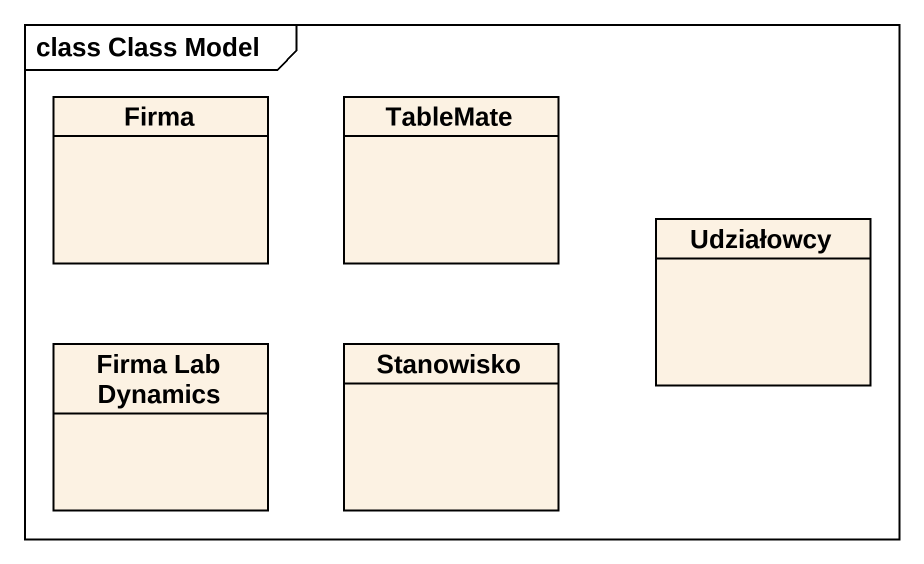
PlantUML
@startuml
mainframe class Class Model
hide circle
hide empty members
class Firma
class TableMate
class Udziałowcy
class "Firma Lab Dynamics" as Firma_Lab_Dynamics
class Stanowisko
@enduml
